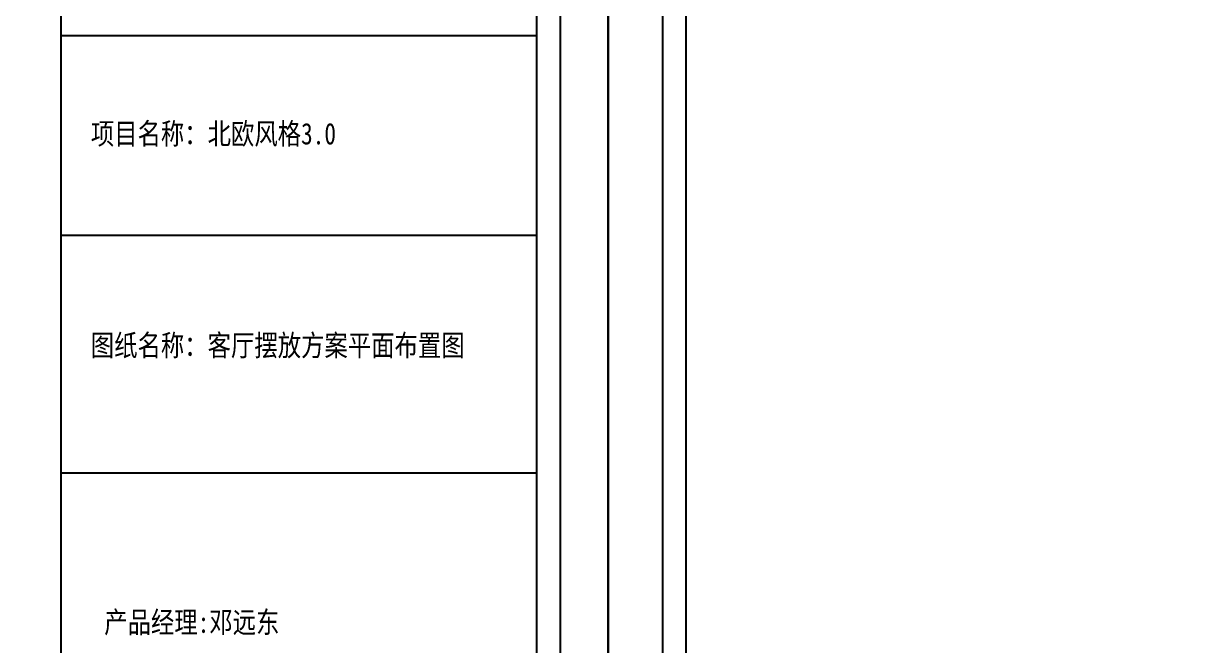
# Model space of a CAD drawing. Extents: x 96704 to 336282, y 34580 to 122302.
# Drawn here: x 315190 to 320534, y 98817 to 101667 of the extents above; entities that cross this region are included whole.
import ezdxf

# ---------------------------------------------------------------- set-up
doc = ezdxf.new("R2010")
doc.units = 0
doc.header["$LTSCALE"] = 1000
doc.header["$MEASUREMENT"] = 0
doc.styles.add('WJ', font='', dxfattribs={"width": 0.8, "height": 135})
doc.styles.get('WJ').set_extended_font_data('FangSong_GB2312')

# ---------------------------------------------------------------- blocks, each defined once
blk = doc.blocks.new('图框2')
at = {"color": 251}
for p, q in [((372.5, 17757), (372.5, 493.2)), ((25026.8, 493.2), (25026.8, 17757))]:
    blk.add_line(p, q, dxfattribs=at)
for p, q in [((546.3, 667.1), (546.3, 17583.2)), ((21375.6, 667.1), (21375.6, 17583.2)), ((24852.9, 667.1), (24852.9, 17583.2)), ((21375.6, 13356), (24852.9, 13356)), ((21375.6, 11897.8), (24852.9, 11897.8)), ((21375.6, 10159.1), (24852.9, 10159.1))]:
    blk.add_line(p, q)
blk.add_lwpolyline([(-25.1, 145.5), (25374.5, 145.5), (25374.5, 18104.8), (-25.1, 18104.8)], close=True)
at = {"char_height": 156.481, "attachment_point": 1, "style": 'WJ'}
for s, insert, width in [('项目名称：北欧风格3.0', (21593.2, 12717.1), 1903.637), ('{\\fSimSun|b0|i0|c134|p2;图纸名称：客厅摆放方案平面布置图}', (21593.2, 11169.7), 3037.946), ('{\\fSimSun|b0|i0|c134|p2;产品经理:邓远东}', (21691.3, 9146.2), 1903.637)]:
    blk.add_mtext(s, dxfattribs=dict(at, insert=insert, width=width))

msp = doc.modelspace()

# ---------------------------------------------------------------- block references
at = {"xscale": 0.6263055771723246, "yscale": 0.6263055771723246, "zscale": 0.6263055771723246}
for p in [(301975.3, 93245.4), (317883.1, 93245.4)]:
    msp.add_blockref('图框2', p, dxfattribs=at)

doc.saveas('drawing.dxf')
